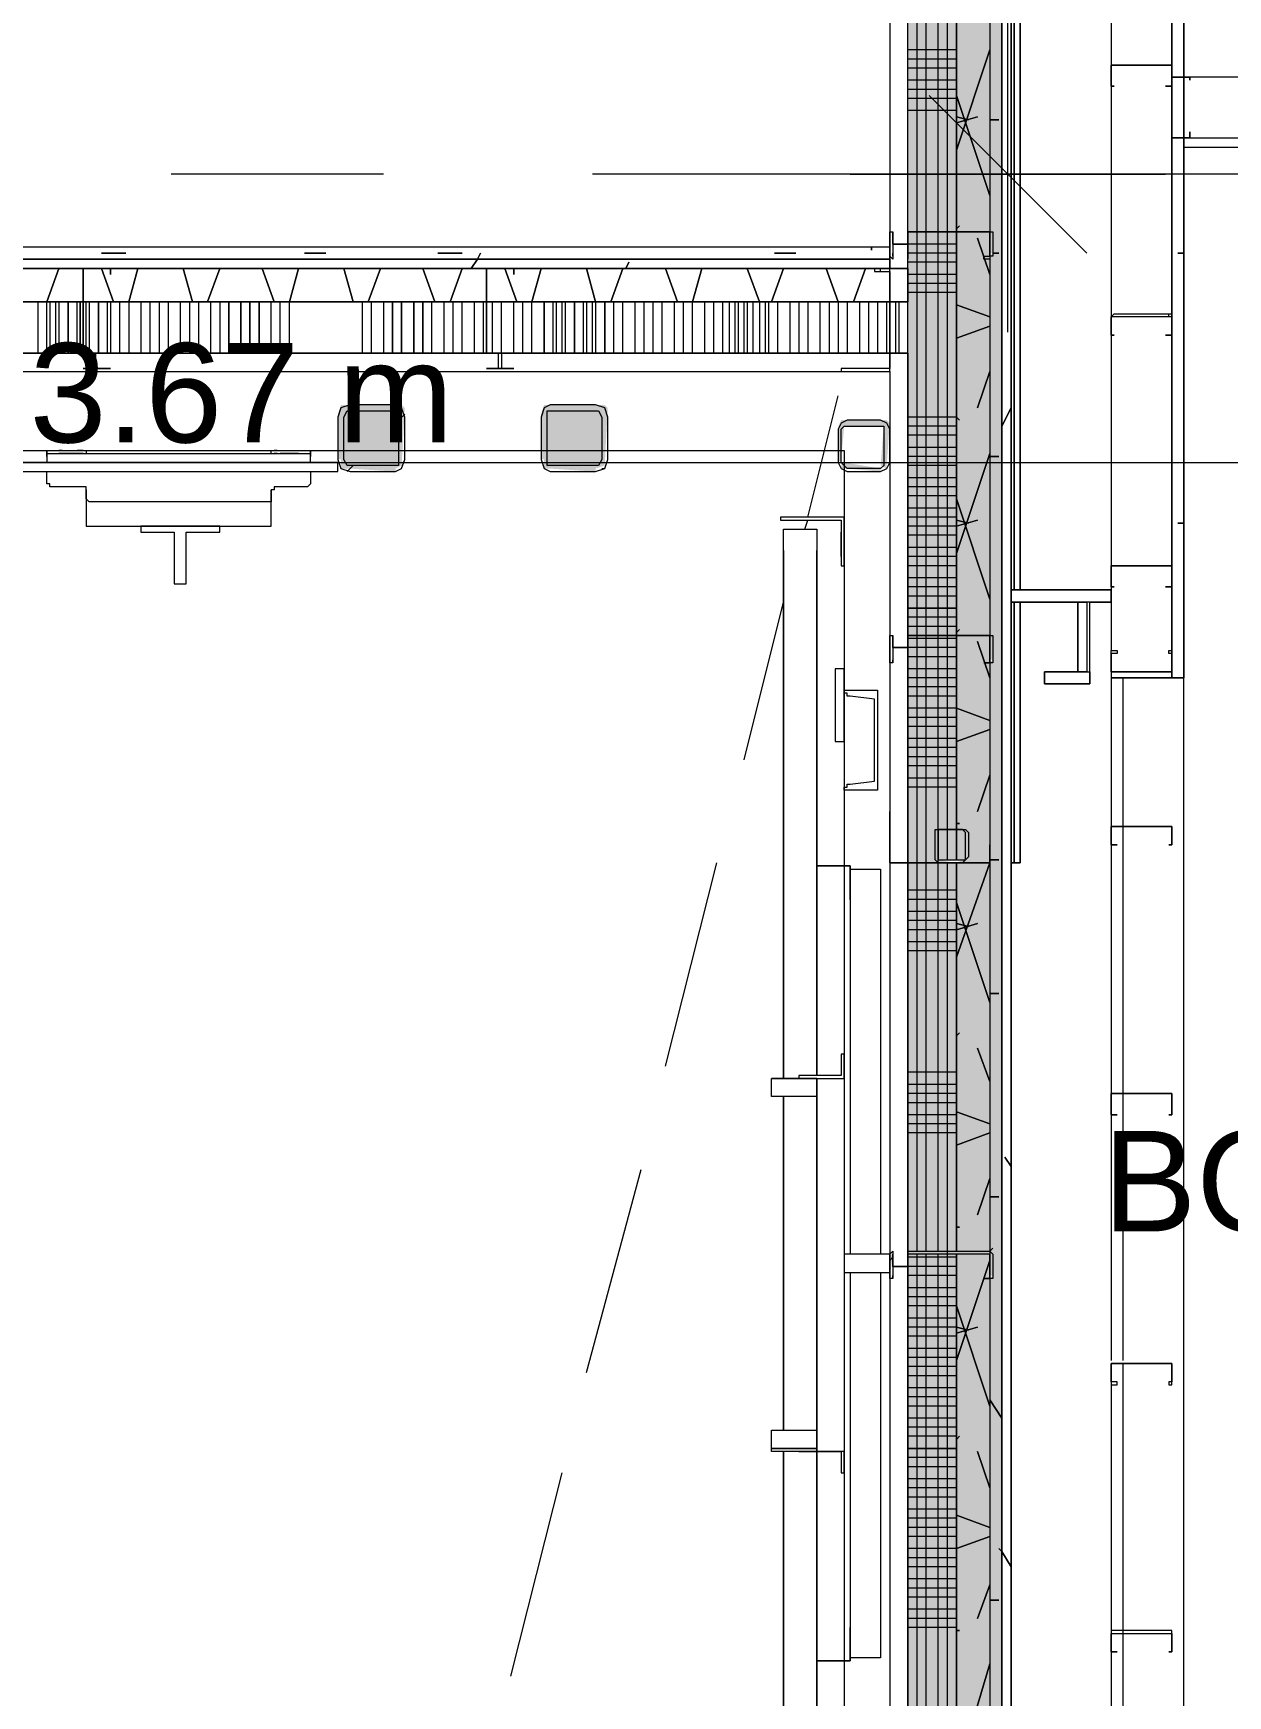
# Model space of a CAD drawing. Header units: metres. Extents: x -2 to 237, y -8 to 52.
# Drawn here: x 34.483 to 36.29, y 30.727 to 33.241 of the extents above; entities that cross this region are included whole.
import ezdxf

# ---------------------------------------------------------------- set-up
doc = ezdxf.new("R2010")
doc.units = ezdxf.units.M
doc.layers.add('HVAC - Ductos', color=5, linetype='Continuous', lineweight=0)
doc.layers.add('PDF2_Text', color=7, linetype='Continuous', lineweight=0)
doc.layers.add('PDF2_Geometry', color=7, linetype='Continuous', lineweight=0, true_color=0xaaaaaa)
doc.layers.add('PDF2_Solid Fills', color=7, linetype='Continuous', lineweight=0, true_color=0xffffff)
doc.styles.add('PDF Helvetica', font='')
doc.styles.get('PDF Helvetica').set_extended_font_data('Helvetica')

msp = doc.modelspace()

# ---------------------------------------------------------------- hatches: boundary and pattern name
at = {"layer": 'PDF2_Solid Fills', "lineweight": 0, "transparency": 33554559}
for points in [[(35.9302, 27.9503), (35.9348, 27.9503), (35.9302, 27.9457), (35.9302, 27.2715), (35.9348, 27.2715), (35.9302, 27.267), (35.9302, 26.6616), (35.9348, 26.6616), (35.9302, 26.657), (35.9302, 25.7397), (35.9348, 25.7397), (35.9302, 25.7352), (35.9302, 25.1298), (35.9348, 25.1298), (35.9302, 25.1252), (35.9302, 23.4008), (35.9486, 23.4008), (35.9486, 33.5547), (35.9302, 33.5547), (35.9302, 32.9081), (35.9348, 32.9081), (35.9302, 32.9035), (35.9302, 32.2935), (35.9348, 32.2935), (35.9302, 32.2889), (35.9302, 31.3625), (35.9348, 31.3625), (35.9302, 31.3579), (35.9302, 30.0738), (35.9348, 30.0738), (35.9302, 30.0692), (35.9302, 29.4638), (35.9348, 29.4638), (35.9302, 29.4592), (35.9302, 28.5603), (35.9348, 28.5603), (35.9302, 28.5557)], [(35.9302, 27.9503), (35.9348, 27.9503), (35.9302, 27.9457), (35.9302, 27.2715), (35.9348, 27.2715), (35.9302, 27.267), (35.9302, 26.6616), (35.9348, 26.6616), (35.9302, 26.657), (35.9302, 25.7397), (35.9348, 25.7397), (35.9302, 25.7352), (35.9302, 25.1298), (35.9348, 25.1298), (35.9302, 25.1252), (35.9302, 23.4008), (35.9486, 23.4008), (35.9486, 33.5547), (35.9302, 33.5547), (35.9302, 32.9081), (35.9348, 32.9081), (35.9302, 32.9035), (35.9302, 32.2935), (35.9348, 32.2935), (35.9302, 32.2889), (35.9302, 31.3625), (35.9348, 31.3625), (35.9302, 31.3579), (35.9302, 30.0738), (35.9348, 30.0738), (35.9302, 30.0692), (35.9302, 29.4638), (35.9348, 29.4638), (35.9302, 29.4592), (35.9302, 28.5603), (35.9348, 28.5603), (35.9302, 28.5557)], [(35.8798, 31.9909), (35.8798, 33.4859), (35.8065, 33.4859), (35.8065, 23.5292), (35.8798, 23.5292), (35.8798, 25.0197), (35.8523, 25.0243), (35.8798, 25.0243), (35.8798, 25.0701), (35.8523, 25.0747), (35.8798, 25.0747), (35.8798, 26.3681), (35.8523, 26.3727), (35.8798, 26.3727), (35.8798, 26.4139), (35.8523, 26.4185), (35.8798, 26.4185), (35.8798, 27.8449), (35.8523, 27.8495), (35.8798, 27.8495), (35.8798, 27.8953), (35.8523, 27.8999), (35.8798, 27.8999), (35.8798, 29.2345), (35.8523, 29.2391), (35.8798, 29.2391), (35.8798, 30.6929), (35.8523, 30.6975), (35.8798, 30.6975), (35.8798, 31.9863), (35.8523, 31.9909)], [(35.8798, 31.9909), (35.8798, 33.4859), (35.8065, 33.4859), (35.8065, 23.5292), (35.8798, 23.5292), (35.8798, 25.0197), (35.8523, 25.0243), (35.8798, 25.0243), (35.8798, 25.0701), (35.8523, 25.0747), (35.8798, 25.0747), (35.8798, 26.3681), (35.8523, 26.3727), (35.8798, 26.3727), (35.8798, 26.4139), (35.8523, 26.4185), (35.8798, 26.4185), (35.8798, 27.8449), (35.8523, 27.8495), (35.8798, 27.8495), (35.8798, 27.8953), (35.8523, 27.8999), (35.8798, 27.8999), (35.8798, 29.2345), (35.8523, 29.2391), (35.8798, 29.2391), (35.8798, 30.6929), (35.8523, 30.6975), (35.8798, 30.6975), (35.8798, 31.9863), (35.8523, 31.9909)], [(35.0452, 32.6742), (35.0406, 32.6788), (34.9488, 32.6788), (34.9443, 32.665), (34.9443, 32.5963), (34.9488, 32.5963), (34.9488, 32.5825), (34.9626, 32.5825), (35.0314, 32.5779), (35.0314, 32.5825), (35.0406, 32.5871)], [(35.3524, 32.6742), (35.3478, 32.6788), (35.2561, 32.6788), (35.2515, 32.665), (35.2515, 32.5963), (35.2561, 32.5963), (35.2561, 32.5825), (35.2652, 32.5825), (35.334, 32.5779), (35.334, 32.5825), (35.3478, 32.5871)]]:
    msp.add_hatch(color=256, dxfattribs=at).paths.add_polyline_path(points)
h = msp.add_hatch(color=256, dxfattribs=at)
h.paths.add_polyline_path([(35.8798, 29.2391), (35.889, 29.2391), (35.8798, 29.2345), (35.8798, 29.1887), (35.9302, 29.1887), (35.9302, 33.5364), (35.8798, 33.5364), (35.8798, 31.9909), (35.889, 31.9909), (35.8798, 31.9863), (35.8798, 30.6975), (35.889, 30.6975), (35.8798, 30.6929)])
h.paths.add_polyline_path([(35.889, 26.3727), (35.8798, 26.3681), (35.8798, 25.0747), (35.889, 25.0747), (35.8798, 25.0701), (35.8798, 25.0243), (35.889, 25.0243), (35.8798, 25.0197), (35.8798, 23.4512), (35.9302, 23.4512), (35.9302, 29.1841), (35.8798, 29.1841), (35.8798, 27.8999), (35.889, 27.8999), (35.8798, 27.8953), (35.8798, 27.8495), (35.889, 27.8495), (35.8798, 27.8449), (35.8798, 26.4185), (35.889, 26.4185), (35.8798, 26.4139), (35.8798, 26.3727)])
h = msp.add_hatch(color=256, dxfattribs=at)
h.paths.add_polyline_path([(35.8798, 29.2391), (35.889, 29.2391), (35.8798, 29.2345), (35.8798, 29.1887), (35.9302, 29.1887), (35.9302, 33.5364), (35.8798, 33.5364), (35.8798, 31.9909), (35.889, 31.9909), (35.8798, 31.9863), (35.8798, 30.6975), (35.889, 30.6975), (35.8798, 30.6929)])
h.paths.add_polyline_path([(35.889, 26.3727), (35.8798, 26.3681), (35.8798, 25.0747), (35.889, 25.0747), (35.8798, 25.0701), (35.8798, 25.0243), (35.889, 25.0243), (35.8798, 25.0197), (35.8798, 23.4512), (35.9302, 23.4512), (35.9302, 29.1841), (35.8798, 29.1841), (35.8798, 27.8999), (35.889, 27.8999), (35.8798, 27.8953), (35.8798, 27.8495), (35.889, 27.8495), (35.8798, 27.8449), (35.8798, 26.4185), (35.889, 26.4185), (35.8798, 26.4139), (35.8798, 26.3727)])
h = msp.add_hatch(color=256, dxfattribs=at)
h.paths.add_polyline_path([(35.7055, 32.5917), (35.7055, 32.5825), (35.7147, 32.5825), (35.7652, 32.5779), (35.7652, 32.5825), (35.7101, 32.5917)])
h.paths.add_polyline_path([(35.7789, 32.6513), (35.7743, 32.6558), (35.7055, 32.6558), (35.701, 32.6467), (35.701, 32.5917), (35.7055, 32.5963), (35.7101, 32.6467), (35.7698, 32.6467), (35.7652, 32.5871), (35.7743, 32.5825), (35.7743, 32.5871)])
h = msp.add_hatch(color=256, dxfattribs=at)
h.paths.add_polyline_path([(35.9302, 31.3947), (35.9302, 31.3992), (35.8065, 31.3992)])
h.paths.add_polyline_path([(35.7835, 31.3947), (35.7789, 31.3947), (35.7789, 31.3579)])

# ---------------------------------------------------------------- linework, layer by layer
at = {"layer": 'HVAC - Ductos', "lineweight": 0}
for points in [[(35.9578, 32.7888), (35.9578, 38.9803), (35.9578, 40.7185)], [(35.8385, 33.1466), (35.9578, 33.0274), (36.077, 32.9081)], [(35.7193, 33.0274), (35.9578, 33.0274), (36.1963, 33.0274)], [(32.7199, 32.5917), (36.632, 32.5917), (37.8244, 32.5917)]]:
    msp.add_lwpolyline(points, dxfattribs=at)
at = {"layer": 'PDF2_Geometry', "lineweight": 0}
for points in [[(36.1321, 31.2342), (36.1321, 31.6377), (36.1321, 32.0413), (36.1321, 32.266), (36.1137, 32.266), (36.1321, 32.266), (36.2054, 32.266), (36.2054, 33.0824), (36.2054, 33.1741), (36.2054, 33.6924), (36.1137, 33.6924), (36.2054, 33.6924), (36.2238, 33.6924), (36.2238, 33.5731), (36.2238, 33.6694)], [(36.2054, 32.266), (36.2238, 32.266), (36.2238, 33.0824), (36.2238, 33.1741), (36.2238, 33.6924), (36.2054, 33.6924)], [(36.1137, 32.2752), (36.1137, 32.266), (36.2054, 32.266), (36.2054, 33.0824), (36.2054, 33.1741), (36.2054, 33.6694), (36.1137, 33.6694), (36.1137, 33.5685)], [(35.9486, 33.5685), (35.9624, 33.5685), (35.9624, 32.399), (35.9624, 33.5685), (35.9486, 33.5685), (35.7789, 33.5685), (32.7612, 33.5685), (32.7612, 33.5777), (35.6138, 33.5777), (32.7612, 33.5777), (32.7612, 33.5685), (32.0961, 33.5685)], [(29.1472, 24.9142), (29.1472, 33.3209), (29.1472, 33.5364), (29.1472, 33.5547), (32.7612, 33.5547), (35.9302, 33.5547), (35.9302, 33.5364), (35.7789, 33.5364), (35.2011, 33.5364), (34.5911, 33.5364), (33.9811, 33.5364), (33.3711, 33.5364), (33.9811, 33.5364), (34.5911, 33.5364), (35.2011, 33.5364), (35.7789, 33.5364), (35.8798, 33.5364), (35.9302, 33.5364), (35.9302, 23.5521)], [(31.4036, 23.387), (35.9486, 23.387), (35.9486, 23.4008), (35.9486, 23.5521), (35.9486, 33.5547), (35.9302, 33.5547), (35.7789, 33.5547), (32.7612, 33.5547), (32.7612, 33.5364), (32.7612, 33.4859), (32.7749, 33.4859)], [(35.6322, 33.5685), (32.7612, 33.5685), (32.7612, 33.5547), (35.9486, 33.5547), (35.9486, 33.5685), (32.7612, 33.5685), (35.9624, 33.5685), (35.8523, 33.5685), (36.0816, 33.5685), (35.8523, 33.5685), (35.9486, 33.5685), (35.9624, 33.5685), (35.9624, 23.5521)], [(36.1137, 25.1344), (36.1137, 24.8592), (36.2238, 24.8592), (36.2238, 32.266), (36.2238, 33.0824), (36.2238, 33.1741), (36.2238, 33.5731), (36.1137, 33.5731), (35.8248, 33.5731)], [(35.8523, 23.3686), (35.9624, 23.3686), (35.9624, 23.5521), (35.9624, 33.5685), (35.8523, 33.5685)], [(35.9624, 32.399), (36.1137, 32.399), (36.1137, 32.3806), (36.1137, 32.399), (35.9624, 32.399), (35.9624, 33.5685), (35.9624, 32.399), (35.9624, 32.3806), (36.0633, 32.3806), (36.0633, 32.2752), (36.0128, 32.2752), (36.0633, 32.2752), (36.0128, 32.2752), (36.0816, 32.2752), (36.0816, 32.3806), (36.1137, 32.3806), (36.0816, 32.3806), (36.0633, 32.3806), (35.9624, 32.3806), (35.9624, 31.9863), (35.9624, 32.3806)], [(35.9624, 33.5685), (35.9624, 23.3686), (35.9624, 33.5685)], [(35.8065, 26.3681), (35.8065, 27.8999), (35.8065, 29.1841), (35.8065, 30.6975), (35.8065, 31.9863), (35.8065, 33.4859), (35.8798, 33.4859), (35.8798, 32.9402), (35.8798, 32.3303), (35.8798, 32.0367), (35.8798, 31.9909), (35.8798, 32.0367), (35.8798, 32.3303), (35.8798, 32.9402), (35.8798, 33.5364), (35.9302, 33.5364), (35.9302, 23.4512)], [(36.1137, 33.541), (36.1137, 33.1925)], [(36.1137, 33.541), (36.1137, 33.1925)], [(35.8798, 31.9909), (35.8798, 32.0367), (35.8798, 32.3303), (35.8798, 32.9402), (35.8798, 33.4859), (35.8065, 33.4859), (35.7835, 33.4859), (35.8065, 33.4859), (35.8065, 33.4126), (35.7789, 33.4126), (32.7795, 33.4126)], [(35.8065, 32.8347), (35.8065, 32.8852), (35.8065, 33.4126), (35.7789, 33.4126), (32.7795, 33.4126), (35.7789, 33.4126), (35.7789, 33.3896)], [(35.7789, 33.3896), (35.7789, 32.9173), (33.3253, 32.9173), (33.3253, 32.8989), (33.3253, 32.7292), (33.3253, 24.1162), (33.3253, 23.9465), (33.3253, 23.9328), (35.7789, 23.9328), (35.7789, 23.5521)], [(36.1137, 33.1604), (36.1137, 32.8118)], [(36.1137, 33.1604), (36.1137, 32.8118)], [(36.233, 33.0824), (36.6136, 33.0824)], [(35.013, 33.0274), (34.692, 33.0274)], [(36.5998, 33.0274), (35.3294, 33.0274)], [(32.7383, 24.8821), (32.7383, 24.8684), (32.7383, 23.5521), (32.7383, 23.5292), (32.7795, 23.5292), (35.7789, 23.5292), (35.8065, 23.5292), (35.8065, 23.5521), (35.8065, 23.9649), (35.7789, 23.9649), (35.7789, 23.9465), (35.7789, 23.9328), (35.7789, 23.9465), (33.339, 23.9465), (33.339, 23.9649), (33.339, 24.1162), (33.339, 32.7292), (33.339, 32.8852), (33.339, 32.8989), (35.7789, 32.8989), (35.7789, 32.9173)], [(35.7789, 23.9465), (35.7789, 23.9649), (33.3574, 23.9649), (33.3574, 24.0108), (33.3574, 24.1162), (33.3574, 32.7292), (33.3574, 32.8347), (33.3574, 32.8852), (35.7789, 32.8852), (35.7789, 32.8989)], [(35.7789, 32.8852), (35.8065, 32.8852), (35.8065, 32.8347), (35.7789, 32.8347), (35.1689, 32.8347), (34.559, 32.8347), (33.949, 32.8347), (33.4078, 32.8347), (33.4078, 32.7568), (33.4078, 32.7338)], [(35.7652, 32.8806), (35.7652, 32.8852)], [(36.1137, 32.7843), (36.1137, 32.4357)], [(36.1137, 32.7843), (36.1137, 32.4357)], [(33.5087, 32.7292), (33.4858, 32.7292), (33.4858, 32.0734), (33.4858, 32.7292), (33.4858, 32.7568), (35.7789, 32.7568), (35.8065, 32.7568), (35.8065, 31.9863), (35.8065, 30.6975), (35.8065, 29.1841), (35.8065, 27.8999), (35.8065, 26.3681), (35.8065, 25.0747), (35.8065, 24.0887), (35.7789, 24.0887)], [(35.7789, 32.7292), (35.7789, 24.1162), (35.7789, 23.5521), (35.8065, 23.5521), (35.8065, 25.0747), (35.8065, 26.3681), (35.8065, 27.8999), (35.8065, 29.1841), (35.8065, 30.6975), (35.8065, 31.9863), (35.8065, 32.7568), (35.7789, 32.7568), (35.7789, 32.7338), (35.7789, 32.7568), (33.4858, 32.7568), (33.4858, 32.7292), (35.7055, 32.7292)], [(35.7789, 32.7292), (35.7789, 24.1162), (33.5087, 24.1162)], [(33.5087, 32.7292), (35.7055, 32.7292)], [(35.6551, 32.5091), (35.701, 32.6925)], [(35.036, 32.6558), (35.0452, 32.665)], [(34.5039, 32.6008), (34.5039, 32.6054), (34.5039, 32.61), (34.5039, 32.6054), (34.5039, 32.6008), (34.5039, 32.5917)], [(34.5039, 32.61), (34.5085, 32.61), (34.5131, 32.61), (34.5544, 32.61), (34.559, 32.61), (34.5635, 32.61), (34.5681, 32.61), (34.5727, 32.61), (34.8387, 32.61), (34.8433, 32.61), (34.8479, 32.61), (34.8525, 32.61), (34.8983, 32.61), (34.9029, 32.61)], [(34.5039, 32.6054), (34.5085, 32.6054), (34.5131, 32.6054), (34.5544, 32.6054), (34.559, 32.6054), (34.5635, 32.6054), (34.5681, 32.6054), (34.5727, 32.6054), (34.8387, 32.6054), (34.8433, 32.6054), (34.8479, 32.6054), (34.8525, 32.6054), (34.8983, 32.6054), (34.9029, 32.6054)], [(34.5269, 32.61), (34.5223, 32.61), (34.5269, 32.61), (34.5498, 32.61), (34.5544, 32.61), (34.559, 32.61), (34.5544, 32.61), (34.5498, 32.61)], [(34.5498, 32.6054), (34.5544, 32.6054), (34.559, 32.6054), (34.5544, 32.6054), (34.5498, 32.6054), (34.5269, 32.6054), (34.5223, 32.6054), (34.5269, 32.6054)], [(34.5635, 32.61), (34.5635, 32.6054)], [(34.8433, 32.6054), (34.8433, 32.61)], [(34.8525, 32.61), (34.8479, 32.61), (34.8525, 32.61)], [(34.8525, 32.6054), (34.8479, 32.6054), (34.8525, 32.6054)], [(34.8571, 32.61), (34.8846, 32.61)], [(34.8846, 32.6054), (34.8571, 32.6054)], [(34.9029, 32.5917), (34.9029, 32.6008), (34.9029, 32.6054), (34.9029, 32.61), (34.9029, 32.6054), (34.9029, 32.6008)], [(34.9029, 32.5779), (34.9029, 32.5641), (34.9029, 32.5595), (34.8983, 32.5549), (34.8525, 32.5549), (34.8479, 32.5549), (34.8479, 32.5503), (34.8433, 32.5503), (34.8433, 32.5412), (34.8433, 32.5366), (34.8433, 32.532), (34.8387, 32.532), (34.5727, 32.532), (34.5681, 32.532), (34.5635, 32.5366), (34.5635, 32.5412), (34.5635, 32.5503), (34.5635, 32.5549), (34.559, 32.5549), (34.5544, 32.5549), (34.5131, 32.5549), (34.5085, 32.5549), (34.5085, 32.5595), (34.5039, 32.5595), (34.5039, 32.5641), (34.5039, 32.5779)], [(34.958, 32.5779), (34.9672, 32.5871)], [(35.3432, 32.5825), (35.3478, 32.5825)], [(34.5635, 32.5503), (34.5635, 32.5091), (34.5635, 32.5045), (34.5635, 32.4999), (34.5635, 32.4954), (34.8433, 32.4954), (34.8433, 32.4999), (34.8433, 32.5045), (34.8433, 32.5091), (34.8433, 32.5503)], [(35.6505, 32.4908), (35.6551, 32.5045)], [(35.6184, 31.9771), (35.6184, 31.6607), (35.6184, 32.4908), (35.6688, 32.4908), (35.6688, 31.6652), (35.6688, 31.9817), (35.7193, 31.9817), (35.7193, 31.3947)], [(35.6184, 32.4586), (35.6184, 31.6607), (35.6184, 31.9633)], [(35.7193, 31.9312), (35.7193, 31.9817), (35.6688, 31.9817), (35.6688, 32.4586)], [(36.1137, 32.399), (35.9624, 32.399), (36.1137, 32.399)], [(36.1137, 32.4036), (36.1137, 32.3073)], [(36.1137, 32.4036), (36.1137, 32.3073)], [(35.5588, 32.1422), (35.6184, 32.3806)], [(35.967, 31.9863), (35.967, 32.3806)], [(35.967, 31.9863), (35.967, 32.3806)], [(35.7101, 32.2798), (35.7101, 32.1697), (35.7101, 32.2798), (35.7055, 32.2798), (35.6964, 32.2798), (35.6964, 32.1697), (35.7055, 32.1697), (35.7101, 32.1697)], [(35.7101, 32.2706), (35.7101, 32.2752), (35.7101, 32.2706), (35.7101, 32.2431), (35.7101, 32.2385), (35.7101, 32.2431)], [(36.1137, 32.2752), (36.1137, 32.266), (36.1137, 32.0413), (36.1137, 31.6377), (36.1137, 31.2342)], [(36.2238, 32.266), (36.2054, 32.266), (36.1321, 32.266)], [(35.7101, 32.2202), (35.7101, 32.2247), (35.7101, 32.2202), (35.7101, 32.1926), (35.7101, 32.188), (35.7101, 32.1926)], [(35.4395, 31.679), (35.5175, 31.9863)], [(35.7193, 31.9771), (35.7652, 31.9771), (35.7652, 31.3947)], [(35.8798, 31.9863), (35.8798, 31.3992)], [(35.6688, 31.6607), (35.6001, 31.6607), (35.6688, 31.6607)], [(35.6688, 30.3031), (35.6688, 30.7801), (35.6688, 31.0965), (35.6688, 31.6607), (35.6688, 31.0965), (35.6688, 30.271), (35.6184, 30.271), (35.6184, 31.0965), (35.6184, 30.7847)], [(35.6184, 31.6331), (35.6184, 31.1286)], [(35.6184, 31.1286), (35.6184, 31.6331)], [(35.3203, 31.2158), (35.4028, 31.523)], [(35.7101, 31.3947), (35.7101, 31.3901), (35.7101, 31.3855), (35.7101, 31.3809), (35.7101, 31.3763), (35.7101, 31.3717), (35.7101, 31.3671), (35.7789, 31.3671)], [(35.7789, 31.3947), (35.7101, 31.3947), (35.7101, 31.3901), (35.7101, 31.3855), (35.7101, 31.3809), (35.7101, 31.3763), (35.7101, 31.3717), (35.7101, 31.3671)], [(35.8798, 31.3947), (35.8798, 30.6975)], [(35.6184, 31.3809), (35.6184, 31.3717)], [(35.7193, 31.3671), (35.7193, 30.7801), (35.6688, 30.7801), (35.7193, 30.7801), (35.7193, 30.8305)], [(35.7652, 31.3671), (35.7652, 30.7847), (35.7193, 30.7847)], [(35.7789, 31.3855), (35.7835, 31.3901)], [(36.1137, 31.2296), (36.1137, 30.8259)], [(36.1321, 30.0142), (36.1321, 30.4177), (36.1321, 30.8259), (36.1321, 31.2296)], [(35.6184, 30.7984), (35.6184, 31.0965), (35.6184, 30.3031)], [(35.2057, 30.7571), (35.2836, 31.0645)], [(36.1137, 30.8214), (36.1137, 30.4177), (36.1137, 30.0142)]]:
    msp.add_lwpolyline(points, dxfattribs=at)
for points in [[(36.2054, 32.266), (36.2238, 32.266), (36.2238, 33.0824), (36.2238, 33.1741), (36.2238, 33.6832), (36.2054, 33.6832), (36.2054, 33.1741), (36.2054, 33.0824)], [(36.2238, 32.266), (36.2238, 33.0824), (36.2238, 33.1741), (36.2238, 33.6924), (36.2238, 33.1741), (36.2238, 33.0824)], [(35.9486, 23.4008), (35.9486, 33.5547), (35.9302, 33.5547), (35.9302, 33.5364), (35.9302, 23.4008)], [(35.9486, 33.5685), (35.9486, 23.387), (35.9624, 23.387), (35.9624, 33.5685)], [(35.967, 33.5685), (35.967, 32.399), (35.967, 33.5685), (35.967, 32.399), (35.967, 33.5685), (35.9716, 33.5685)], [(35.9762, 33.5685), (35.9762, 32.399)], [(35.9762, 33.5685), (35.9762, 32.399)], [(35.7789, 33.4126), (35.7789, 33.3896), (35.7789, 32.8852), (35.8065, 32.8852), (35.8065, 33.4126)], [(36.1137, 33.1925), (36.1183, 33.1925), (36.2054, 33.1925), (36.2054, 33.1604), (36.1963, 33.1604), (36.2054, 33.1604), (36.2054, 33.1925), (36.1183, 33.1925), (36.1137, 33.1925), (36.1137, 33.1604)], [(36.1183, 33.1604), (36.1137, 33.1604)], [(36.233, 33.1741), (36.2054, 33.1741), (36.2054, 33.0824), (36.233, 33.0824), (36.233, 33.0916), (36.233, 33.0824), (36.2054, 33.0824), (36.2054, 33.1741), (36.233, 33.1741), (36.233, 33.1695)], [(38.9022, 33.1741), (36.2238, 33.1741), (36.2238, 33.0824), (36.2238, 33.0686), (38.9022, 33.0686)], [(35.8065, 32.9219), (35.7835, 32.9219), (35.7835, 32.9402), (35.7835, 32.9035), (35.7835, 32.9081), (35.7835, 32.9035), (35.7835, 32.8989), (35.7789, 32.9035), (35.7789, 32.9402), (35.7835, 32.9402), (35.7835, 32.9219), (35.8065, 32.9219), (35.8065, 32.9402), (35.9302, 32.9402), (35.9348, 32.9402), (35.9348, 32.9035), (35.9302, 32.9035), (35.9302, 32.8989), (35.9211, 32.8989), (35.9211, 32.9035), (35.9302, 32.9035), (35.9302, 32.9402), (35.8065, 32.9402), (35.8065, 32.8989)], [(33.3253, 32.8989), (35.7789, 32.8989), (35.7789, 32.9173), (33.3253, 32.9173)], [(35.7789, 32.8989), (33.339, 32.8989), (33.339, 32.8852), (35.7789, 32.8852)], [(33.3574, 32.8347), (33.949, 32.8347), (34.559, 32.8347), (35.1689, 32.8347), (35.7789, 32.8347), (35.8065, 32.8347), (35.8065, 32.8852), (33.3574, 32.8852)], [(34.5773, 32.7568), (34.5773, 32.7338), (34.559, 32.7338), (34.6003, 32.7338), (34.5957, 32.7338), (34.6003, 32.7338), (34.559, 32.7338), (34.5773, 32.7338), (34.5773, 32.7568), (34.559, 32.7568), (34.559, 32.8806), (34.559, 32.8852), (34.6003, 32.8852), (34.6003, 32.8806), (34.6003, 32.876), (34.6003, 32.8806), (34.6003, 32.8852), (34.559, 32.8852), (34.559, 32.8806), (34.559, 32.7568), (34.6003, 32.7568)], [(35.1919, 32.7568), (35.1919, 32.7338), (35.1873, 32.7338), (35.1689, 32.7338), (35.2103, 32.7338), (35.2057, 32.7338), (35.2103, 32.7338), (35.1689, 32.7338), (35.1873, 32.7338), (35.1873, 32.7568), (35.1689, 32.7568), (35.1689, 32.8806), (35.1689, 32.8852), (35.2103, 32.8852), (35.2103, 32.8806), (35.2103, 32.876), (35.2103, 32.8806), (35.2103, 32.8852), (35.1689, 32.8852), (35.1689, 32.8806), (35.1689, 32.7568), (35.2103, 32.7568)], [(35.7789, 32.8852), (35.756, 32.8852), (35.756, 32.8806), (35.7789, 32.8806), (35.7789, 32.7338), (35.7055, 32.7338), (35.7055, 32.7292), (35.7789, 32.7292)], [(33.4078, 32.7568), (35.7789, 32.7568), (35.8065, 32.7568), (35.8065, 32.8347), (35.7789, 32.8347), (35.1689, 32.8347), (34.559, 32.8347), (33.949, 32.8347), (33.4078, 32.8347)], [(36.1137, 32.8118), (36.1183, 32.8164), (36.2054, 32.8164), (36.2054, 32.8118), (36.2054, 32.7843), (36.1963, 32.7843), (36.2054, 32.7843), (36.2054, 32.8118), (36.1183, 32.8118), (36.1137, 32.8118), (36.1137, 32.7843)], [(36.1183, 32.7843), (36.1137, 32.7843)], [(34.9443, 32.5963), (34.9488, 32.5825), (34.9626, 32.5779), (35.0314, 32.5779), (35.0406, 32.5825), (35.0452, 32.5963), (35.0452, 32.6604), (35.0406, 32.6742), (35.0314, 32.6788), (34.9626, 32.6788), (34.9488, 32.6742), (34.9443, 32.6604)], [(35.2515, 32.5963), (35.2561, 32.5825), (35.2652, 32.5779), (35.334, 32.5779), (35.3478, 32.5825), (35.3524, 32.5963), (35.3524, 32.6604), (35.3478, 32.6742), (35.334, 32.6788), (35.2652, 32.6788), (35.2561, 32.6742), (35.2515, 32.6604)], [(35.0314, 32.5871), (34.9626, 32.5871), (34.958, 32.5871), (34.9534, 32.5963), (34.9534, 32.6604), (34.958, 32.6696), (34.9626, 32.6696), (35.0314, 32.6696), (35.036, 32.6696), (35.036, 32.6604), (35.036, 32.5963), (35.036, 32.5871)], [(35.334, 32.5871), (35.2652, 32.5871), (35.2606, 32.5871), (35.2606, 32.5963), (35.2606, 32.6604), (35.2606, 32.6696), (35.2652, 32.6696), (35.334, 32.6696), (35.3386, 32.6696), (35.3432, 32.6604), (35.3432, 32.5963), (35.3386, 32.5871)], [(35.7789, 32.6421), (35.7743, 32.6513), (35.7652, 32.6558), (35.7147, 32.6558), (35.7055, 32.6513), (35.701, 32.6421), (35.701, 32.5917), (35.7055, 32.5825), (35.7147, 32.5779), (35.7652, 32.5779), (35.7743, 32.5825), (35.7789, 32.5917)], [(35.7147, 32.6467), (35.7652, 32.6467), (35.7698, 32.6467), (35.7698, 32.6421), (35.7698, 32.5917), (35.7698, 32.5871), (35.7652, 32.5825), (35.7147, 32.5825), (35.7101, 32.5871), (35.7055, 32.5917), (35.7055, 32.6421), (35.7101, 32.6467)], [(35.7101, 32.61), (35.7101, 29.9086), (33.5179, 29.9086), (33.5179, 32.61), (35.7101, 32.61), (35.7101, 29.9086), (33.5179, 29.9086), (33.5179, 32.61)], [(34.4443, 32.5779), (34.9443, 32.5779), (34.9443, 32.5917), (34.4443, 32.5917)], [(35.6138, 32.5091), (35.6138, 32.5045), (35.7055, 32.5045), (35.7055, 32.4357), (35.7101, 32.4357), (35.7101, 32.5091)], [(34.6966, 32.4082), (34.7149, 32.4082), (34.7149, 32.4862), (34.7654, 32.4862), (34.7654, 32.4954), (34.6461, 32.4954), (34.6461, 32.4862), (34.6966, 32.4862)], [(35.7055, 32.4862), (35.7055, 32.4494)], [(35.7055, 32.4862), (35.7055, 32.4494)], [(35.7101, 32.4494), (35.7101, 32.4862)], [(35.7101, 32.4494), (35.7101, 32.4862)], [(36.1137, 32.4357), (36.1183, 32.4357), (36.2054, 32.4357), (36.2054, 32.4036), (36.1963, 32.4036), (36.2054, 32.4036), (36.2054, 32.4357), (36.1183, 32.4357), (36.1137, 32.4357), (36.1137, 32.4036)], [(36.1183, 32.4036), (36.1137, 32.4036)], [(35.9624, 31.9863), (35.967, 31.9863), (35.9716, 31.9863), (35.9762, 31.9863), (35.9716, 31.9863), (35.967, 31.9863), (35.9716, 31.9863), (35.9762, 31.9863), (35.9716, 31.9863), (35.967, 31.9863), (35.9624, 31.9863), (35.9624, 32.3806)], [(35.967, 32.3806), (35.967, 31.9863)], [(35.9762, 32.3806), (35.9762, 31.9863)], [(35.9762, 32.3806), (35.9762, 31.9863)], [(36.077, 32.3806), (36.077, 32.2752), (36.0633, 32.2752), (36.0633, 32.3806)], [(36.077, 32.2752), (36.0816, 32.2752), (36.0816, 32.3806), (36.077, 32.3806)], [(35.8065, 32.3119), (35.7835, 32.3119), (35.7835, 32.3303), (35.7835, 32.2889), (35.7835, 32.2935), (35.7835, 32.2889), (35.7789, 32.2889), (35.7789, 32.3303), (35.7835, 32.3303), (35.7835, 32.3119), (35.8065, 32.3119), (35.8065, 32.3303), (35.9302, 32.3303), (35.9348, 32.3303), (35.9348, 32.2889), (35.9302, 32.2889), (35.9211, 32.2889), (35.9302, 32.2889), (35.9302, 32.3303), (35.8065, 32.3303), (35.8065, 32.2889)], [(36.2054, 32.2752), (36.1183, 32.2752), (36.1137, 32.2752), (36.1137, 32.3073), (36.1229, 32.3073), (36.1229, 32.3027), (36.1137, 32.3027), (36.1137, 32.2752), (36.1183, 32.2752), (36.2054, 32.2752), (36.2054, 32.3027), (36.2009, 32.3027), (36.2009, 32.3073), (36.2054, 32.3073)], [(36.0816, 32.2752), (36.0816, 32.2569), (36.0128, 32.2569), (36.0816, 32.2569)], [(36.0128, 32.2569), (36.0128, 32.2752)], [(35.7101, 32.0963), (35.7101, 32.1009), (35.7147, 32.1009), (35.7147, 32.1055), (35.7193, 32.1055), (35.756, 32.1101), (35.756, 32.2339), (35.7193, 32.2385), (35.7147, 32.2385), (35.7147, 32.2431), (35.7101, 32.2431), (35.7101, 32.2477), (35.7606, 32.2477), (35.7606, 32.0963)], [(35.9302, 31.9863), (35.9302, 32.0138), (35.9302, 31.9863), (35.7789, 31.9863), (35.7789, 32.0643), (35.7789, 31.9863)], [(35.8982, 31.9955), (35.8936, 31.9909), (35.889, 31.9863), (35.8523, 31.9863), (35.8477, 31.9909), (35.8477, 31.9955), (35.8477, 32.0321), (35.8477, 32.0367), (35.8523, 32.0367), (35.889, 32.0367), (35.8936, 32.0367), (35.8982, 32.0321)], [(35.889, 32.0367), (35.8523, 32.0367), (35.8523, 32.0321), (35.8523, 31.9955), (35.8523, 31.9909), (35.889, 31.9909), (35.8936, 31.9909), (35.8936, 31.9955), (35.8936, 32.0321)], [(36.2054, 32.0138), (36.2054, 32.0413), (36.1137, 32.0413), (36.1137, 32.0138), (36.1229, 32.0138), (36.1137, 32.0138), (36.1137, 32.0413), (36.2054, 32.0413), (36.2054, 32.0138), (36.2009, 32.0138)], [(35.8798, 31.9863), (35.8798, 31.3992)], [(35.6184, 31.9633), (35.6184, 31.6607)], [(35.6414, 31.6607), (35.7101, 31.6607), (35.7101, 31.6973), (35.7055, 31.6973), (35.7055, 31.6652), (35.6414, 31.6652)], [(35.6688, 31.6331), (35.6001, 31.6331), (35.6001, 31.6607), (35.6688, 31.6607)], [(35.6184, 31.6331), (35.6184, 31.3809)], [(35.6184, 31.6331), (35.6184, 31.1286), (35.6184, 31.3809), (35.6184, 31.1286), (35.6184, 31.3809)], [(36.2054, 31.6056), (36.2054, 31.6331), (36.2054, 31.6377), (36.1137, 31.6377), (36.1137, 31.6331), (36.1137, 31.6056), (36.1229, 31.6056), (36.1137, 31.6056), (36.1137, 31.6331), (36.1137, 31.6377), (36.2054, 31.6377), (36.2054, 31.6331), (36.2054, 31.6056), (36.2009, 31.6056)], [(35.8065, 31.3763), (35.7835, 31.3763), (35.7835, 31.3947), (35.7835, 31.3579), (35.7835, 31.3625), (35.7835, 31.3579), (35.7789, 31.3579), (35.7789, 31.3947), (35.7835, 31.3992), (35.7835, 31.3947), (35.7835, 31.3763), (35.8065, 31.3763), (35.8065, 31.3947), (35.8065, 31.3992), (35.9302, 31.3992), (35.9348, 31.3947), (35.9348, 31.3579), (35.9302, 31.3579), (35.9211, 31.3579), (35.9302, 31.3579), (35.9302, 31.3947), (35.8065, 31.3947), (35.8065, 31.3579)], [(35.8798, 31.3947), (35.8798, 30.6975)], [(36.2054, 31.1974), (36.2054, 31.2296), (36.1137, 31.2296), (36.1137, 31.1974), (36.1229, 31.1974), (36.1229, 31.202), (36.1137, 31.202), (36.1137, 31.2296), (36.2054, 31.2296), (36.2054, 31.202), (36.2009, 31.202), (36.2009, 31.1974)], [(35.6001, 31.1286), (35.6688, 31.1286), (35.6688, 31.1011), (35.6688, 31.0965), (35.6001, 31.0965), (35.6001, 31.1011)], [(35.6001, 31.1011), (35.6688, 31.1011)], [(35.6184, 31.0965), (35.6184, 30.7984)], [(35.6414, 31.0965), (35.7055, 31.0965), (35.7055, 31.0645), (35.7101, 31.0645), (35.7101, 31.0965)], [(36.2054, 30.7939), (36.2054, 30.8214), (36.2054, 30.8259), (36.1137, 30.8259), (36.1137, 30.8214), (36.1137, 30.7939), (36.1229, 30.7939), (36.1137, 30.7939), (36.1137, 30.8214), (36.2054, 30.8214), (36.2054, 30.7939), (36.2009, 30.7939)]]:
    msp.add_lwpolyline(points, close=True, dxfattribs=at)
at = {"layer": 'PDF2_Geometry', "color": 254, "lineweight": 0, "true_color": 0xeaeaea}
for points in [[(35.8202, 31.3992), (35.8202, 31.9863), (35.8202, 32.3303), (35.8202, 32.9402), (35.8202, 33.4859)], [(35.8339, 31.3992), (35.8339, 31.9863), (35.8339, 32.3303), (35.8339, 32.9402), (35.8339, 33.4859)], [(35.8523, 31.3992), (35.8523, 32.3303), (35.8523, 32.9402), (35.8523, 33.4859)], [(35.8661, 31.9909), (35.8661, 32.0367), (35.8661, 33.4859)], [(35.8798, 33.2154), (35.8065, 33.2154)], [(35.8798, 33.2016), (35.8065, 33.2016)], [(35.8798, 33.1879), (35.8065, 33.1879)], [(35.8798, 33.1695), (35.8065, 33.1695)], [(35.8798, 33.1558), (35.8065, 33.1558)], [(35.8798, 33.142), (35.8065, 33.142)], [(35.8798, 33.1236), (35.8065, 33.1236)], [(35.8798, 32.9402), (35.8065, 32.9402)], [(35.8798, 32.9219), (35.8065, 32.9219)], [(35.8798, 32.9081), (35.8065, 32.9081)], [(35.8798, 32.8943), (35.8065, 32.8943)], [(35.8798, 32.876), (35.8065, 32.876)], [(35.8798, 32.8622), (35.8065, 32.8622)], [(34.4902, 32.8347), (34.4902, 32.7568)], [(34.5039, 32.7568), (34.5039, 32.8347)], [(34.5085, 32.8347), (34.5085, 32.7568)], [(34.5177, 32.7568), (34.5177, 32.8347)], [(34.5223, 32.8347), (34.5223, 32.7568)], [(34.5498, 32.7568), (34.5498, 32.8347)], [(34.5635, 32.7568), (34.5635, 32.8347)], [(34.5681, 32.8347), (34.5681, 32.7568)], [(34.5957, 32.7568), (34.5957, 32.8347)], [(34.6003, 32.8347), (34.6003, 32.7568)], [(34.614, 32.8347), (34.614, 32.7568)], [(34.6278, 32.8347), (34.6278, 32.7568)], [(34.6461, 32.8347), (34.6461, 32.7568)], [(34.6599, 32.8347), (34.6599, 32.7568)], [(34.6736, 32.8347), (34.6736, 32.7568)], [(34.6874, 32.8347), (34.6874, 32.7568)], [(34.7058, 32.8347), (34.7058, 32.7568)], [(34.7195, 32.8347), (34.7195, 32.7568)], [(34.7332, 32.8347), (34.7332, 32.7568)], [(34.7516, 32.8347), (34.7516, 32.7568)], [(34.7654, 32.8347), (34.7654, 32.7568)], [(34.8433, 32.7568), (34.8433, 32.8347)], [(34.8571, 32.7568), (34.8571, 32.8347)], [(34.8709, 32.7568), (34.8709, 32.8347)], [(34.9809, 32.8347), (34.9809, 32.7568)], [(34.9946, 32.8347), (34.9946, 32.7568)], [(35.013, 32.8347), (35.013, 32.7568)], [(35.0864, 32.7568), (35.0864, 32.8347)], [(35.1047, 32.7568), (35.1047, 32.8347)], [(35.1185, 32.7568), (35.1185, 32.8347)], [(35.1323, 32.7568), (35.1323, 32.8347)], [(35.1506, 32.7568), (35.1506, 32.8347)], [(35.1643, 32.7568), (35.1643, 32.8347)], [(35.1781, 32.7568), (35.1781, 32.8347)], [(35.1919, 32.7568), (35.1919, 32.8347)], [(35.2103, 32.7568), (35.2103, 32.8347)], [(35.224, 32.7568), (35.224, 32.8347)], [(35.2377, 32.7568), (35.2377, 32.8347)], [(35.2698, 32.7568), (35.2698, 32.8347)], [(35.2744, 32.8347), (35.2744, 32.7568)], [(35.2836, 32.7568), (35.2836, 32.8347)], [(35.2882, 32.8347), (35.2882, 32.7568)], [(35.302, 32.7568), (35.302, 32.8347)], [(35.3157, 32.7568), (35.3157, 32.8347)], [(35.3203, 32.8347), (35.3203, 32.7568)], [(35.3294, 32.7568), (35.3294, 32.8347)], [(35.334, 32.8347), (35.334, 32.7568)], [(35.3616, 32.7568), (35.3616, 32.8347)], [(35.3754, 32.7568), (35.3754, 32.8347)], [(35.3937, 32.7568), (35.3937, 32.8347)], [(35.4074, 32.7568), (35.4074, 32.8347)], [(35.4212, 32.7568), (35.4212, 32.8347)], [(35.4349, 32.7568), (35.4349, 32.8347)], [(35.4533, 32.7568), (35.4533, 32.8347)], [(35.4671, 32.7568), (35.4671, 32.8347)], [(35.4808, 32.7568), (35.4808, 32.8347)], [(35.4991, 32.7568), (35.4991, 32.8347)], [(35.5129, 32.7568), (35.5129, 32.8347)], [(35.5267, 32.7568), (35.5267, 32.8347)], [(35.5358, 32.8347), (35.5358, 32.7568)], [(35.545, 32.7568), (35.545, 32.8347)], [(35.5496, 32.8347), (35.5496, 32.7568)], [(35.5588, 32.7568), (35.5588, 32.8347)], [(35.5634, 32.8347), (35.5634, 32.7568)], [(35.5725, 32.7568), (35.5725, 32.8347)], [(35.5817, 32.8347), (35.5817, 32.7568)], [(35.5909, 32.7568), (35.5909, 32.8347)], [(35.5955, 32.8347), (35.5955, 32.7568)], [(35.6092, 32.8347), (35.6092, 32.7568)], [(35.6276, 32.8347), (35.6276, 32.7568)], [(35.6414, 32.8347), (35.6414, 32.7568)], [(35.6551, 32.8347), (35.6551, 32.7568)], [(35.6734, 32.8347), (35.6734, 32.7568)], [(35.6872, 32.8347), (35.6872, 32.7568)], [(35.701, 32.8347), (35.701, 32.7568)], [(35.7147, 32.8347), (35.7147, 32.7568)], [(35.7331, 32.8347), (35.7331, 32.7568)], [(35.7468, 32.8347), (35.7468, 32.7568)], [(35.7606, 32.8347), (35.7606, 32.7568)], [(35.7743, 32.7568), (35.7743, 32.8347)], [(35.7789, 32.8347), (35.7789, 32.7568)], [(35.7881, 32.7568), (35.7881, 32.8347)], [(35.7927, 32.8347), (35.7927, 32.7568)], [(35.8798, 32.8485), (35.8065, 32.8485)], [(35.8798, 32.6604), (35.8065, 32.6604)], [(35.8798, 32.6467), (35.8065, 32.6467)], [(35.8798, 32.6329), (35.8065, 32.6329)], [(35.8798, 32.6146), (35.8065, 32.6146)], [(35.8798, 32.6008), (35.8065, 32.6008)], [(35.8798, 32.5871), (35.8065, 32.5871)], [(35.8798, 32.5687), (35.8065, 32.5687)], [(35.8798, 32.5549), (35.8065, 32.5549)], [(35.8798, 32.5412), (35.8065, 32.5412)], [(35.8798, 32.5229), (35.8065, 32.5229)], [(35.8798, 32.5091), (35.8065, 32.5091)], [(35.8798, 32.4954), (35.8065, 32.4954)], [(35.8798, 32.4816), (35.8065, 32.4816)], [(35.8798, 32.4632), (35.8065, 32.4632)], [(35.8798, 32.4494), (35.8065, 32.4494)], [(35.8798, 32.4357), (35.8065, 32.4357)], [(35.8798, 32.4174), (35.8065, 32.4174)], [(35.8798, 32.4036), (35.8065, 32.4036)], [(35.8798, 32.3898), (35.8065, 32.3898)], [(35.8798, 32.3577), (35.8065, 32.3577)], [(35.8798, 32.344), (35.8065, 32.344)], [(35.8798, 32.3257), (35.8065, 32.3257)], [(35.8798, 32.3119), (35.8065, 32.3119)], [(35.8798, 32.2981), (35.8065, 32.2981)], [(35.8798, 32.2798), (35.8065, 32.2798)], [(35.8798, 32.266), (35.8065, 32.266)], [(35.8798, 32.2523), (35.8065, 32.2523)], [(35.8798, 32.2385), (35.8065, 32.2385)], [(35.8798, 32.2202), (35.8065, 32.2202)], [(35.8798, 32.2064), (35.8065, 32.2064)], [(35.8798, 32.1926), (35.8065, 32.1926)], [(35.8798, 32.1743), (35.8065, 32.1743)], [(35.8798, 32.1606), (35.8065, 32.1606)], [(35.8798, 32.1468), (35.8065, 32.1468)], [(35.8798, 32.133), (35.8065, 32.133)], [(35.8798, 32.1146), (35.8065, 32.1146)], [(35.8798, 32.1009), (35.8065, 32.1009)], [(35.8661, 30.6975), (35.8661, 31.9863)], [(35.8798, 31.945), (35.8065, 31.945)], [(35.8798, 31.9312), (35.8065, 31.9312)], [(35.8798, 31.9129), (35.8065, 31.9129)], [(35.8798, 31.8991), (35.8065, 31.8991)], [(35.8798, 31.8854), (35.8065, 31.8854)], [(35.8798, 31.867), (35.8065, 31.867)], [(35.8798, 31.8532), (35.8065, 31.8532)], [(35.8798, 31.6698), (35.8065, 31.6698)], [(35.8798, 31.6515), (35.8065, 31.6515)], [(35.8798, 31.6377), (35.8065, 31.6377)], [(35.8798, 31.6239), (35.8065, 31.6239)], [(35.8798, 31.6056), (35.8065, 31.6056)], [(35.8798, 31.5918), (35.8065, 31.5918)], [(35.8798, 31.5781), (35.8065, 31.5781)], [(35.8202, 27.987), (35.8202, 28.597), (35.8202, 29.1841), (35.8202, 29.4959), (35.8202, 30.1059), (35.8202, 30.6975), (35.8202, 31.3947)], [(35.8339, 27.987), (35.8339, 28.597), (35.8339, 29.1841), (35.8339, 29.4959), (35.8339, 30.1059), (35.8339, 30.6975), (35.8339, 31.3947)], [(35.8523, 27.987), (35.8523, 28.597), (35.8523, 29.4959), (35.8523, 30.1059), (35.8523, 31.3947)], [(35.8798, 31.3901), (35.8065, 31.3901)], [(35.8798, 31.3763), (35.8065, 31.3763)], [(35.8798, 31.3625), (35.8065, 31.3625)], [(35.8798, 31.3442), (35.8065, 31.3442)], [(35.8798, 31.3304), (35.8065, 31.3304)], [(35.8798, 31.3167), (35.8065, 31.3167)], [(35.8798, 31.2983), (35.8065, 31.2983)], [(35.8798, 31.2845), (35.8065, 31.2845)], [(35.8798, 31.2708), (35.8065, 31.2708)], [(35.8798, 31.2525), (35.8065, 31.2525)], [(35.8798, 31.2387), (35.8065, 31.2387)], [(35.8798, 31.225), (35.8065, 31.225)], [(35.8798, 31.2112), (35.8065, 31.2112)], [(35.8798, 31.1928), (35.8065, 31.1928)], [(35.8798, 31.179), (35.8065, 31.179)], [(35.8798, 31.1653), (35.8065, 31.1653)], [(35.8798, 31.147), (35.8065, 31.147)], [(35.8798, 31.1332), (35.8065, 31.1332)], [(35.8798, 31.1195), (35.8065, 31.1195)], [(35.8798, 31.0873), (35.8065, 31.0873)], [(35.8798, 31.0736), (35.8065, 31.0736)], [(35.8798, 31.0553), (35.8065, 31.0553)], [(35.8798, 31.0415), (35.8065, 31.0415)], [(35.8798, 31.0277), (35.8065, 31.0277)], [(35.8798, 31.0094), (35.8065, 31.0094)], [(35.8798, 30.9956), (35.8065, 30.9956)], [(35.8798, 30.9819), (35.8065, 30.9819)], [(35.8798, 30.9681), (35.8065, 30.9681)], [(35.8798, 30.9498), (35.8065, 30.9498)], [(35.8798, 30.936), (35.8065, 30.936)], [(35.8798, 30.9222), (35.8065, 30.9222)], [(35.8798, 30.9039), (35.8065, 30.9039)], [(35.8798, 30.8902), (35.8065, 30.8902)], [(35.8798, 30.8764), (35.8065, 30.8764)], [(35.8798, 30.858), (35.8065, 30.858)], [(35.8798, 30.8443), (35.8065, 30.8443)], [(35.8798, 30.8305), (35.8065, 30.8305)]]:
    msp.add_lwpolyline(points, dxfattribs=at)
at = {"layer": 'PDF2_Geometry', "color": 254, "lineweight": 0, "true_color": 0xdddddd}
for points in [[(35.9302, 33.2154), (35.8798, 33.064)], [(35.8798, 33.1466), (35.9302, 32.9953)], [(35.8798, 33.1145), (35.8982, 33.1099)], [(35.9119, 33.1145), (35.8798, 33.1053)], [(35.8844, 32.9494), (35.8798, 32.9448)], [(35.9119, 32.931), (35.9302, 32.876)], [(34.5223, 32.8852), (34.5039, 32.8347)], [(34.5865, 32.8852), (34.6048, 32.8347)], [(34.6415, 32.8852), (34.6278, 32.8347)], [(34.7103, 32.8852), (34.7241, 32.8347)], [(34.7654, 32.8852), (34.747, 32.8347)], [(34.8295, 32.8852), (34.8479, 32.8347)], [(34.8846, 32.8852), (34.8709, 32.8347)], [(34.9534, 32.8852), (34.9672, 32.8347)], [(35.0084, 32.8852), (34.99, 32.8347)], [(35.0726, 32.8852), (35.091, 32.8347)], [(35.1323, 32.8852), (35.1139, 32.8347)], [(35.1965, 32.8852), (35.2148, 32.8347)], [(35.2515, 32.8852), (35.2377, 32.8347)], [(35.3203, 32.8852), (35.334, 32.8347)], [(35.3754, 32.8852), (35.357, 32.8347)], [(35.4395, 32.8852), (35.4579, 32.8347)], [(35.4946, 32.8852), (35.4808, 32.8347)], [(35.5634, 32.8852), (35.5817, 32.8347)], [(35.6184, 32.8852), (35.6001, 32.8347)], [(35.6826, 32.8852), (35.701, 32.8347)], [(35.7422, 32.8852), (35.7239, 32.8347)], [(35.8798, 32.8301), (35.9302, 32.8118)], [(35.9302, 32.798), (35.8798, 32.7797)], [(35.9302, 32.7292), (35.9119, 32.6742)], [(35.8798, 32.6604), (35.8844, 32.6558)], [(35.9302, 32.6054), (35.8798, 32.454)], [(35.8798, 32.5366), (35.9302, 32.3852)], [(35.8798, 32.5045), (35.8982, 32.4999)], [(35.9119, 32.5045), (35.8798, 32.4954)], [(35.8844, 32.3394), (35.8798, 32.3349)], [(35.9119, 32.3211), (35.9302, 32.266)], [(35.8798, 32.2202), (35.9302, 32.2018)], [(35.9302, 32.188), (35.8798, 32.1697)], [(35.9302, 32.1192), (35.9119, 32.0643)], [(35.8798, 32.0459), (35.8844, 32.0459)], [(35.9302, 31.9955), (35.9302, 31.9863), (35.8798, 31.8441), (35.9302, 31.9863)], [(35.8798, 31.9266), (35.9302, 31.7753)], [(35.8798, 31.8946), (35.8982, 31.89)], [(35.9119, 31.8946), (35.8798, 31.8854)], [(35.8844, 31.7294), (35.8798, 31.7248)], [(35.9119, 31.7065), (35.9302, 31.6561)], [(35.8798, 31.6102), (35.9302, 31.5918)], [(35.9302, 31.5781), (35.8798, 31.5597)], [(35.9302, 31.5093), (35.9119, 31.4542)], [(35.8798, 31.4359), (35.8844, 31.4359)], [(35.9302, 31.3855), (35.8798, 31.2342)], [(35.8798, 31.3167), (35.9302, 31.1653)], [(35.8798, 31.2845), (35.8982, 31.2799)], [(35.9119, 31.2845), (35.8798, 31.2754)], [(35.8844, 31.1195), (35.8798, 31.1149)], [(35.9119, 31.0965), (35.9302, 31.0415)], [(35.8798, 31.0002), (35.9302, 30.9819)], [(35.9302, 30.9681), (35.8798, 30.9498)], [(35.9302, 30.8948), (35.9119, 30.8443)], [(35.8798, 30.8259), (35.8844, 30.8259)], [(35.9302, 30.7755), (35.9073, 30.6975), (35.8982, 30.67), (35.9119, 30.6746), (35.8982, 30.67), (35.9073, 30.6975)]]:
    msp.add_lwpolyline(points, close=True, dxfattribs=at)
at = {"layer": 'PDF2_Geometry', "color": 254, "lineweight": 0, "true_color": 0xeaeaea}
for points in [[(35.944, 33.1099), (35.9302, 33.1099)], [(34.6232, 32.9081), (34.5865, 32.9081)], [(34.9259, 32.9081), (34.8938, 32.9081)], [(35.1323, 32.9081), (35.0956, 32.9081)], [(35.1552, 32.8989), (35.1597, 32.9081), (35.1552, 32.8989), (35.146, 32.8852)], [(35.6368, 32.9081), (35.6046, 32.9081)], [(35.7514, 32.9173), (35.7514, 32.9127)], [(35.944, 32.9081), (35.9348, 32.9081)], [(34.825, 32.8852), (34.8295, 32.8852)], [(35.3799, 32.8852), (35.3845, 32.8943)], [(34.5361, 32.8347), (34.5361, 32.7568)], [(34.5544, 32.7568), (34.5544, 32.8347)], [(34.5819, 32.8347), (34.5819, 32.7568)], [(34.7791, 32.8347), (34.7791, 32.7568)], [(34.7975, 32.8347), (34.7975, 32.7568)], [(34.8112, 32.8347), (34.8112, 32.7568)], [(34.825, 32.8347), (34.825, 32.7568)], [(35.0268, 32.8347), (35.0268, 32.7568)], [(35.0406, 32.8347), (35.0406, 32.7568)], [(35.0589, 32.8347), (35.0589, 32.7568)], [(35.0726, 32.8347), (35.0726, 32.7568)], [(35.2561, 32.8347), (35.2561, 32.7568)], [(35.302, 32.8347), (35.302, 32.7568)], [(35.3478, 32.8347), (35.3478, 32.7568)], [(35.9486, 32.6467), (35.9624, 32.6742)], [(35.944, 32.6008), (35.9302, 32.6008)], [(35.8065, 32.3715), (35.8798, 32.3715)], [(35.944, 31.9909), (35.9302, 31.9909)], [(35.944, 31.7891), (35.9302, 31.7891)], [(35.9532, 31.5414), (35.9624, 31.5276)], [(35.944, 31.4818), (35.9302, 31.4818)], [(35.9302, 31.3992), (35.9348, 31.4038)], [(35.9302, 31.1745), (35.9486, 31.147)], [(35.8065, 31.1011), (35.8798, 31.1011)], [(35.9486, 30.9452), (35.9624, 30.9222), (35.9486, 30.9452), (35.944, 30.9498)], [(35.944, 30.8718), (35.9302, 30.8718)]]:
    msp.add_lwpolyline(points, close=True, dxfattribs=at)
at = {"layer": 'PDF2_Geometry', "color": 7, "lineweight": 0, "true_color": 0xffffff}
for points in [[(36.2238, 32.9081), (36.2146, 32.9081)], [(36.2238, 32.4999), (36.2146, 32.4999)]]:
    msp.add_lwpolyline(points, close=True, dxfattribs=at)
at = {"layer": 'PDF2_Geometry', "color": 254, "lineweight": 0, "true_color": 0xd2d2d2}
for points in [[(36.2009, 32.8118), (36.2009, 32.8164)], [(36.2054, 30.803), (36.2054, 30.8076)]]:
    msp.add_lwpolyline(points, dxfattribs=at)

# ---------------------------------------------------------------- texts
at = {"layer": 'PDF2_Text', "lineweight": 0, "attachment_point": 4, "style": 'PDF Helvetica'}
for s, insert, char_height in [('3.67 m', (34.4777, 32.696), 0.15017), ('BOD3.74', (36.1013, 31.5042), 0.15205)]:
    msp.add_mtext(s, dxfattribs=dict(at, insert=insert, char_height=char_height))

doc.saveas('drawing.dxf')
